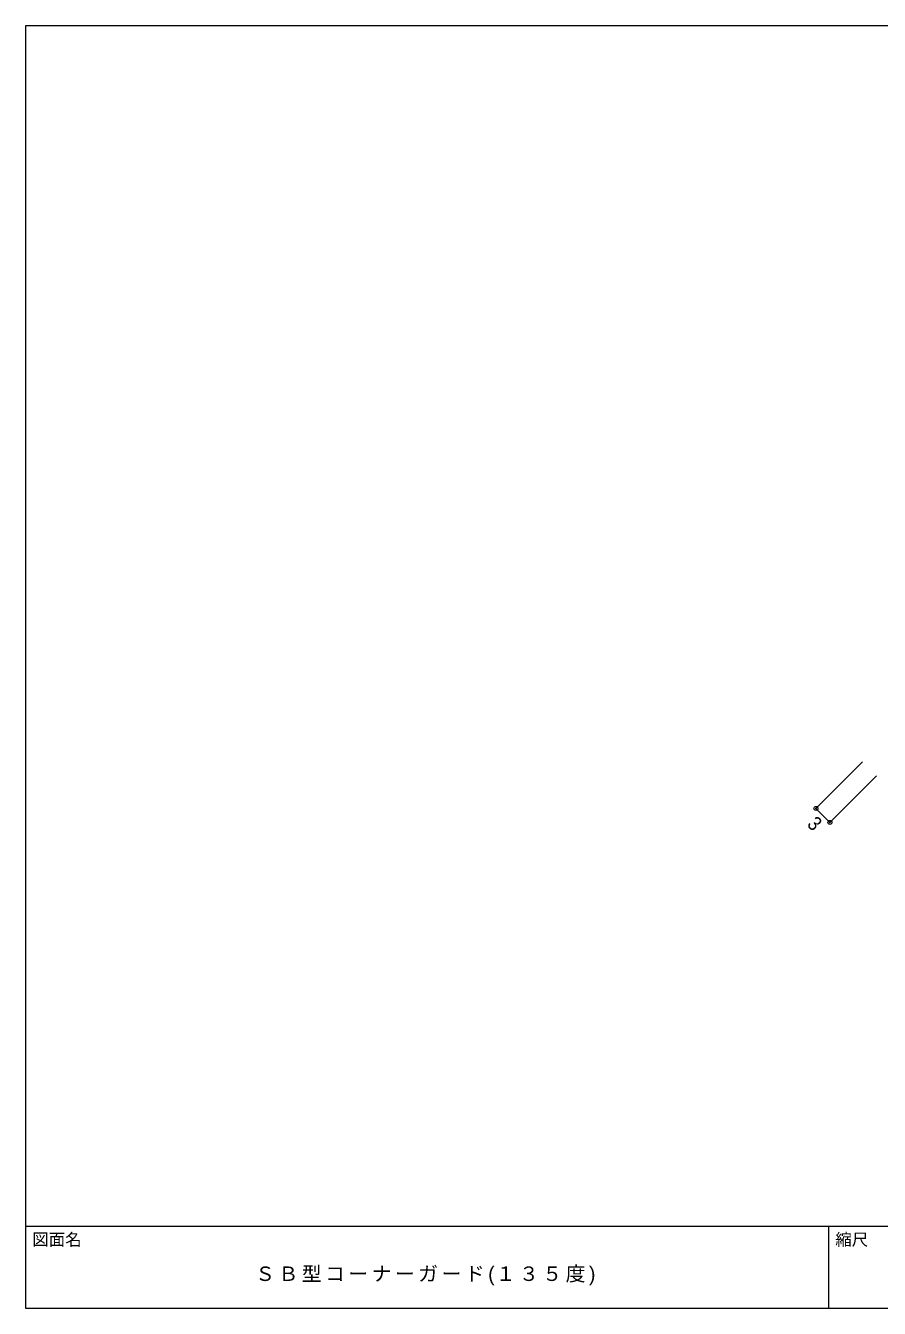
# Model space of a CAD drawing. Units: millimetres on the paper. Extents: x -141 to 141, y -98 to 98.
# Drawn here: x -141 to -11.3, y -97.5 to 97.5 of the extents above; entities that cross this region are included whole.
import ezdxf
from ezdxf.enums import TextEntityAlignment as Align

# ---------------------------------------------------------------- set-up
doc = ezdxf.new("R2010")
doc.units = ezdxf.units.MM
doc.header["$PDMODE"] = 32
doc.header["$PDSIZE"] = 0.6
for name, color, linetype, lineweight in [('0-3_寸法', 4, 'Continuous', 9), ('F-0_図面枠', 5, 'Continuous', 9), ('F-5_F-5ﾚｲﾔ', 7, 'Continuous', 9)]:
    doc.layers.add(name, color=color, linetype=linetype, lineweight=lineweight)
doc.styles.add('HGｺﾞｼｯｸM', font='')
doc.styles.get('HGｺﾞｼｯｸM').set_extended_font_data('HGｺﾞｼｯｸM')

msp = doc.modelspace()

# ---------------------------------------------------------------- linework, layer by layer
at = {"layer": '0-3_寸法'}
for p, q in [((-20.935, -21.503), (-13.864, -14.432)), ((-18.814, -23.624), (-11.743, -16.553)), ((-18.814, -23.624), (-20.935, -21.503))]:
    msp.add_line(p, q, dxfattribs=at)
for p in [(-20.935, -21.503), (-18.814, -23.624)]:
    msp.add_point(p, dxfattribs=at)
at = {"layer": 'F-0_図面枠'}
for p, q in [((-141, 97.5), (141, 97.5)), ((-141, -97.5), (-141, 97.5)), ((-141, -85), (141, -85)), ((-19, -97.5), (-19, -85)), ((141, -97.5), (-141, -97.5))]:
    msp.add_line(p, q, dxfattribs=at)

# ---------------------------------------------------------------- texts
at = {"layer": '0-3_寸法', "color": 7, "style": 'HGｺﾞｼｯｸM', "width": 0.9}
msp.add_text('3', height=2.199, rotation=315, dxfattribs=at).set_placement((-22.88, -24.508), align=Align.BOTTOM_LEFT)
at = {"layer": 'F-0_図面枠', "color": 7, "style": 'HGｺﾞｼｯｸM'}
msp.add_text('図面名', height=1.833, dxfattribs=at).set_placement((-140, -88.5), align=Align.BOTTOM_LEFT)
at = {"layer": 'F-5_F-5ﾚｲﾔ', "style": 'HGｺﾞｼｯｸM'}
msp.add_text('縮尺', height=1.833, dxfattribs=at).set_placement((-18, -88.5), align=Align.BOTTOM_LEFT)
at = {"layer": 'F-5_F-5ﾚｲﾔ', "insert": (-106.125, -94), "char_height": 2.199, "attachment_point": 7, "style": 'HGｺﾞｼｯｸM'}
msp.add_mtext('\\T1.18;ＳＢ型コーナーガード(１３５度)', dxfattribs=at)

doc.saveas('drawing.dxf')
